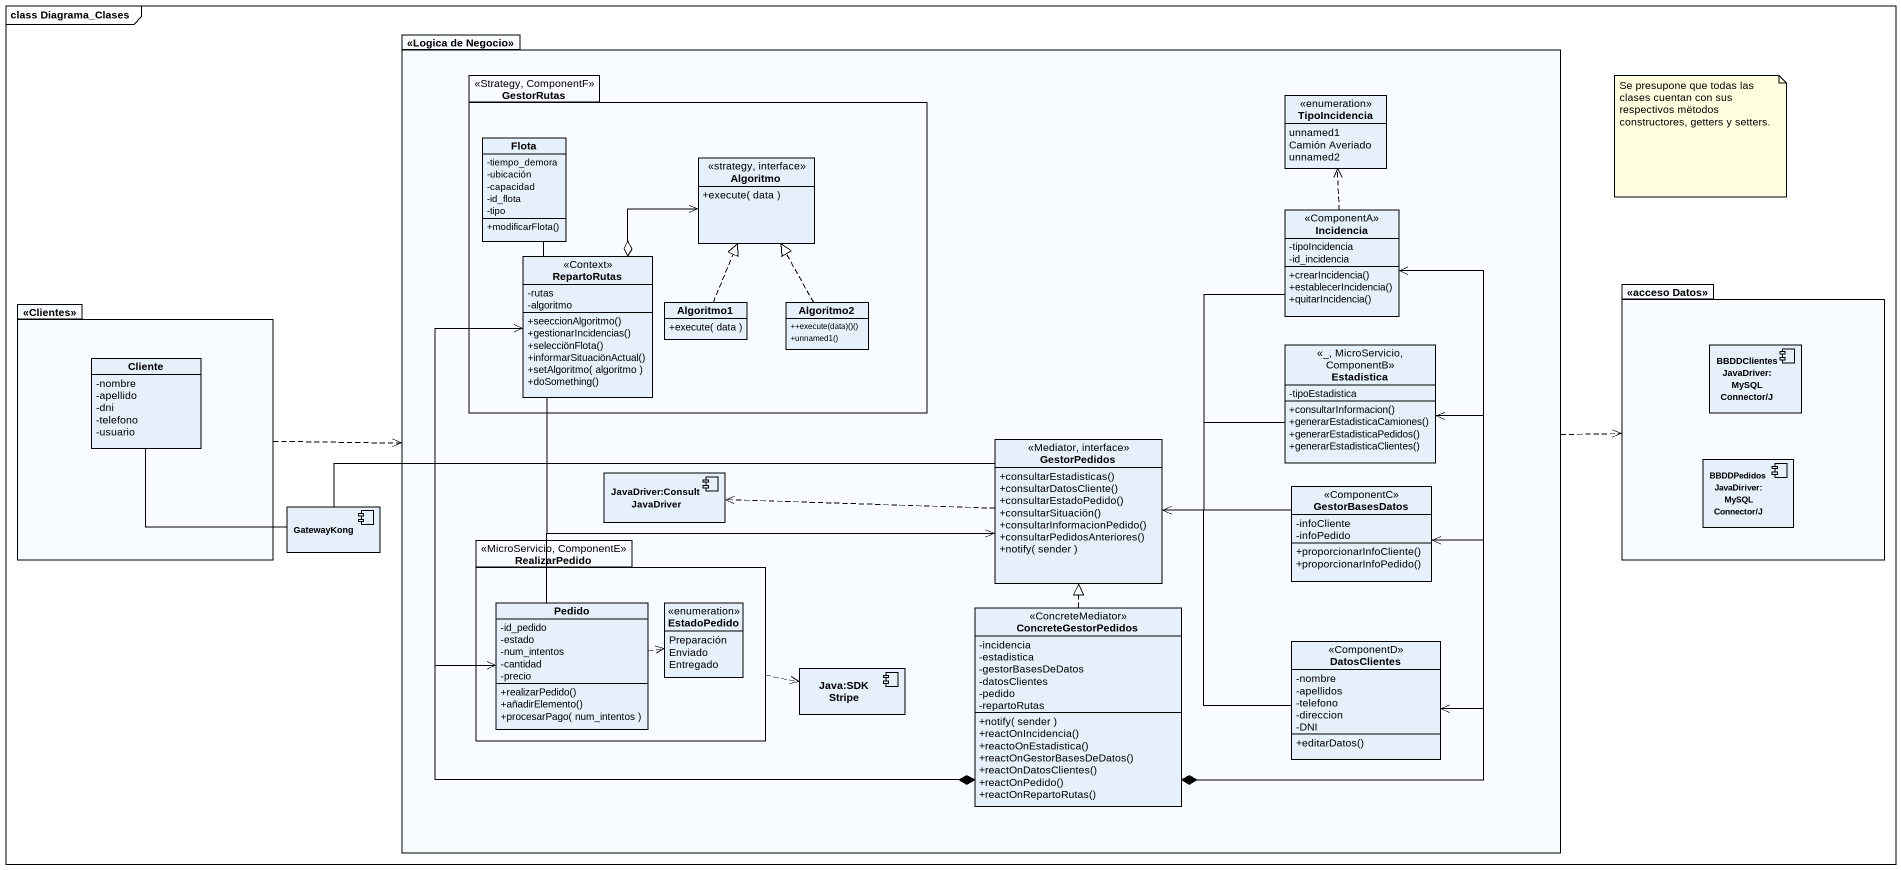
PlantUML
@startuml
mainframe class Diagrama_Clases
allowmixing
hide circle
hide empty members
skinparam classAttributeIconSize 0
package "<<Logica de Negocio>>" as Logica_de_Negocio {
  package GestorRutas <<Strategy, ComponentF>> {
    class Flota {
      -tiempo_demora
      -ubicación
      -capacidad
      -id_flota
      -tipo
      +modificarFlota()
    }
    class Algoritmo <<strategy, interface>> {
      +execute( data )
    }
    class RepartoRutas <<Context>> {
      -rutas
      -algoritmo
      +seeccionAlgoritmo()
      +gestionarIncidencias()
      +selecciönFlota()
      +informarSituaciönActual()
      +setAlgoritmo( algoritmo )
      +doSomething()
    }
    class Algoritmo1 {
      +execute( data )
    }
    class Algoritmo2 {
      ++execute(data)()()
      +unnamed1()
    }
  }
  enum TipoIncidencia {
    unnamed1
    Camión Averiado
    unnamed2
  }
  class Incidencia <<ComponentA>> {
    -tipoIncidencia
    -id_incidencia
    +crearIncidencia()
    +establecerIncidencia()
    +quitarIncidencia()
  }
  class Estadistica <<_, MicroServicio, ComponentB>> {
    -tipoEstadistica
    +consultarInformacion()
    +generarEstadisticaCamiones()
    +generarEstadisticaPedidos()
    +generarEstadisticaClientes()
  }
  component "JavaDriver:Consult JavaDriver" as JavaDriver_Consult
  class GestorPedidos <<Mediator, interface>> {
    +consultarEstadisticas()
    +consultarDatosCliente()
    +consultarEstadoPedido()
    +consultarSituaciön()
    +consultarInformacionPedido()
    +consultarPedidosAnteriores()
    +notify( sender )
  }
  class GestorBasesDatos <<ComponentC>> {
    -infoCliente
    -infoPedido
    +proporcionarInfoCliente()
    +proporcionarInfoPedido()
  }
  package RealizarPedido <<MicroServicio, ComponentE>> {
    class Pedido {
      -id_pedido
      -estado
      -num_intentos
      -cantidad
      -precio
      +realizarPedido()
      +añadirElemento()
      +procesarPago( num_intentos )
    }
    enum EstadoPedido {
      Preparación
      Enviado
      Entregado
    }
  }
  class ConcreteGestorPedidos <<ConcreteMediator>> {
    -incidencia
    -estadistica
    -gestorBasesDeDatos
    -datosClientes
    -pedido
    -repartoRutas
    +notify( sender )
    +reactOnIncidencia()
    +reactoOnEstadistica()
    +reactOnGestorBasesDeDatos()
    +reactOnDatosClientes()
    +reactOnPedido()
    +reactOnRepartoRutas()
  }
  class DatosClientes <<ComponentD>> {
    -nombre
    -apellidos
    -telefono
    -direccion
    -DNI
    +editarDatos()
  }
  component "Java:SDK Stripe" as Java_SDK_Stripe
}
package "<<acceso Datos>>" as acceso_Datos {
  component "BBDDClientes JavaDriver: MySQL Connector/J" as BBDDClientes_JavaDriver
  component "BBDDPedidos JavaDiriver: MySQL Connector/J" as BBDDPedidos_JavaDiriver
}
package "<<Clientes>>" as Clientes {
  class Cliente {
    -nombre
    -apellido
    -dni
    -telefono
    -usuario
  }
}
component GatewayKong
Logica_de_Negocio .right.> acceso_Datos
Flota -- RepartoRutas
Incidencia .up.> TipoIncidencia
Incidencia --> GestorPedidos
RepartoRutas o-up-> Algoritmo
RepartoRutas -right-> GestorPedidos
Algoritmo1 .up.|> Algoritmo
Algoritmo2 .up.|> Algoritmo
Clientes .right.> Logica_de_Negocio
Estadistica -left-> GestorPedidos
Cliente -- GatewayKong
GestorPedidos .left.> JavaDriver_Consult
GatewayKong -right- GestorPedidos
GestorBasesDatos -left-> GestorPedidos
RealizarPedido .right.> Java_SDK_Stripe
Pedido -right-> GestorPedidos
Pedido .right.> EstadoPedido
ConcreteGestorPedidos *-up-> Incidencia
ConcreteGestorPedidos *-up-> RepartoRutas
ConcreteGestorPedidos *-up-> Estadistica
ConcreteGestorPedidos .up.|> GestorPedidos
ConcreteGestorPedidos *-up-> GestorBasesDatos
ConcreteGestorPedidos *-left-> Pedido
ConcreteGestorPedidos *-right-> DatosClientes
DatosClientes -up-> GestorPedidos
note as N1
  Se presupone que todas las clases cuentan con sus respectivos mëtodos constructores, getters y setters.
end note
@enduml
